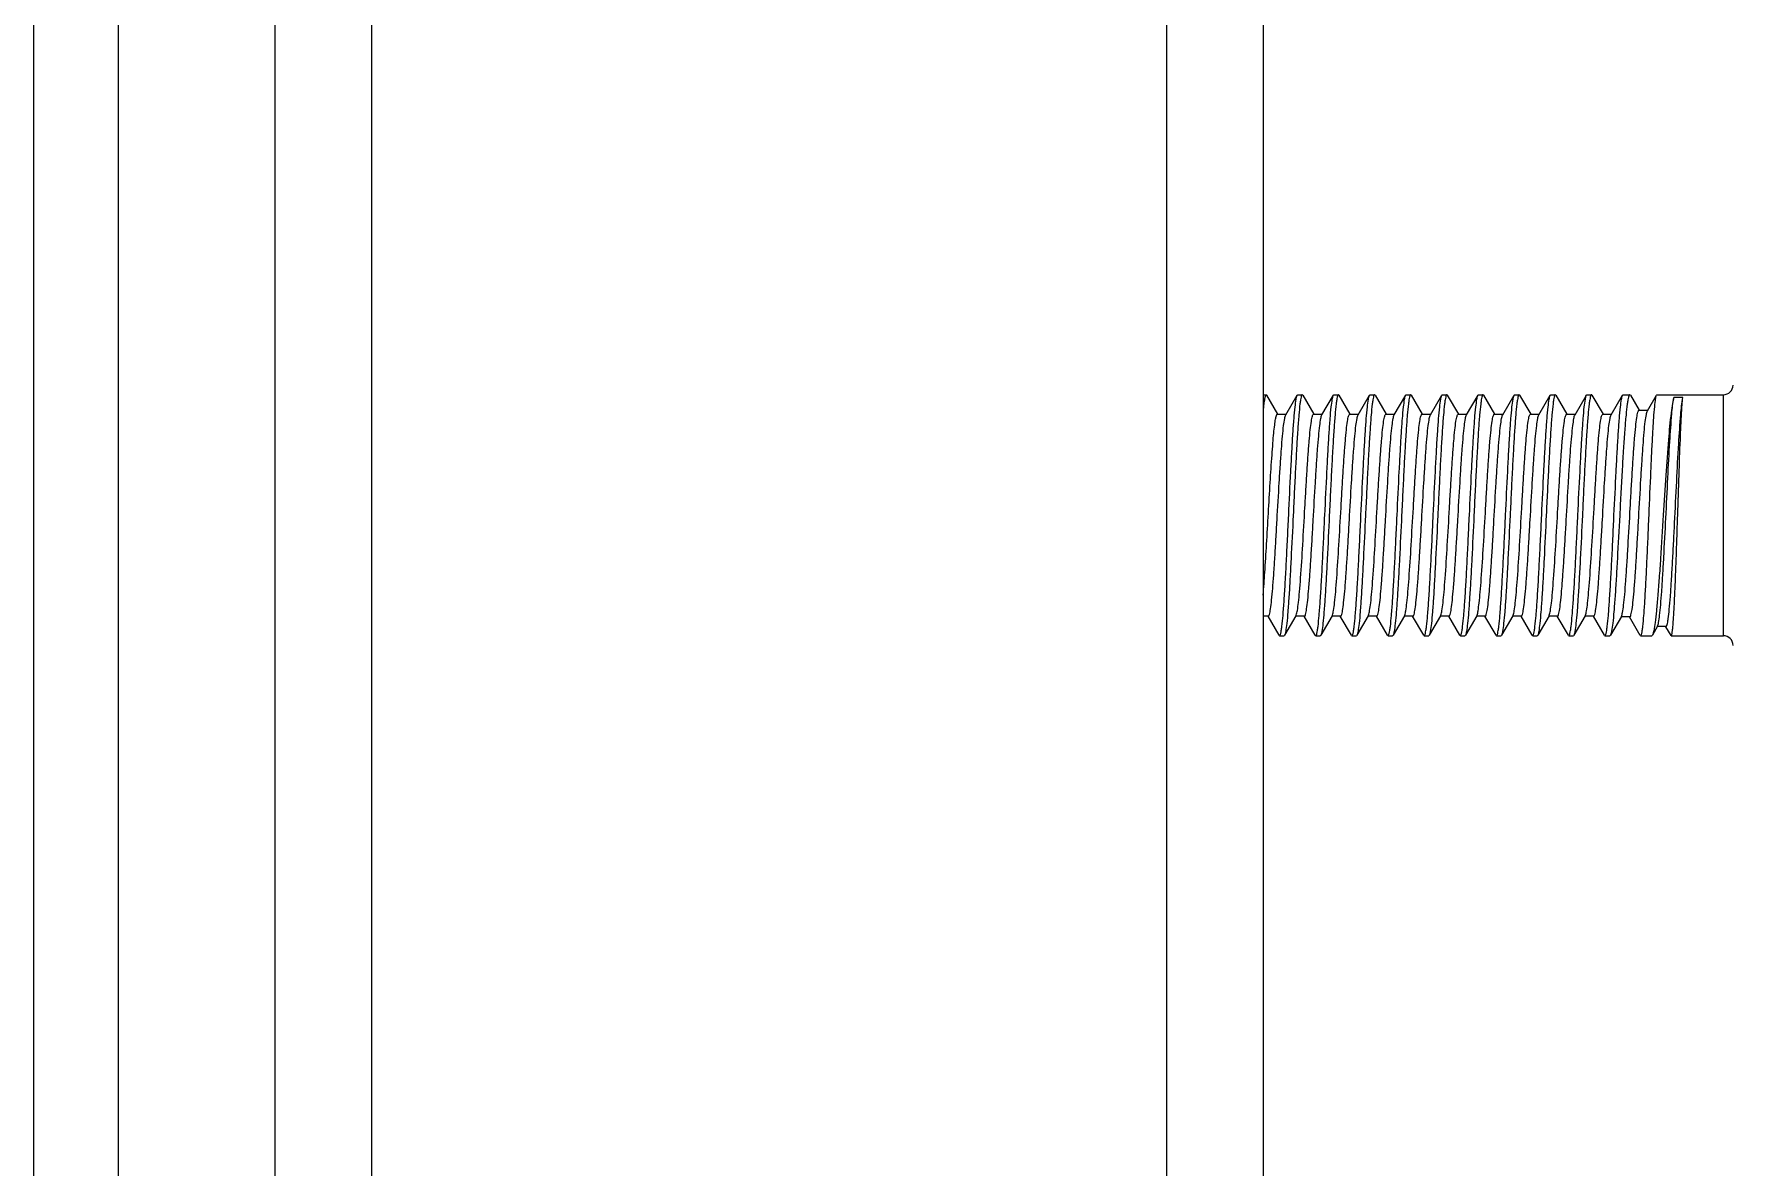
# Model space of a CAD drawing. Extents: x -409572 to -157272, y 600795 to 878326.
# Drawn here: x -400089.6 to -399729.3, y 806756.2 to 806996.5 of the extents above; entities that cross this region are included whole.
import ezdxf

# ---------------------------------------------------------------- set-up
doc = ezdxf.new("R2010")
doc.units = 0
doc.header["$LTSCALE"] = 1000
doc.header["$MEASUREMENT"] = 0
doc.layers.get('0').update_dxf_attribs({"linetype": 'CONTINUOUS'})

msp = doc.modelspace()

# ---------------------------------------------------------------- linework, layer by layer
for p, q in [((-400089.62, 805505.05), (-400089.62, 807218.85)), ((-400071.73, 805728.83), (-400071.73, 807143.29)), ((-400038.51, 807047.76), (-400038.51, 805350.94)), ((-400018.07, 807047.76), (-400018.07, 805350.94)), ((-399849.41, 807047.76), (-399849.41, 805350.94)), ((-399828.96, 807047.76), (-399828.96, 805350.94)), ((-399828.96, 806919.99), (-399828.32, 806919.99)), ((-399828.22, 806919.9), (-399828.32, 806919.99)), ((-399828.22, 806919.9), (-399825.87, 806915.85)), ((-399824.14, 806915.74), (-399821.72, 806919.9)), ((-399821.72, 806919.9), (-399821.62, 806919.99)), ((-399821.62, 806919.99), (-399820.66, 806919.99)), ((-399820.56, 806919.9), (-399820.66, 806919.99)), ((-399820.56, 806919.9), (-399818.21, 806915.85)), ((-399816.47, 806915.74), (-399814.05, 806919.9)), ((-399814.05, 806919.9), (-399813.95, 806919.99)), ((-399813.95, 806919.99), (-399812.99, 806919.99)), ((-399812.89, 806919.9), (-399812.99, 806919.99)), ((-399812.89, 806919.9), (-399810.54, 806915.85)), ((-399808.8, 806915.74), (-399806.38, 806919.9)), ((-399806.38, 806919.9), (-399806.28, 806919.99)), ((-399806.28, 806919.99), (-399805.32, 806919.99)), ((-399805.22, 806919.9), (-399805.32, 806919.99)), ((-399805.22, 806919.9), (-399802.87, 806915.85)), ((-399801.14, 806915.74), (-399798.72, 806919.9)), ((-399798.72, 806919.9), (-399798.62, 806919.99)), ((-399798.62, 806919.99), (-399797.66, 806919.99)), ((-399797.56, 806919.9), (-399797.66, 806919.99)), ((-399797.56, 806919.9), (-399795.21, 806915.85)), ((-399793.47, 806915.74), (-399791.05, 806919.9)), ((-399791.05, 806919.9), (-399790.95, 806919.99)), ((-399790.95, 806919.99), (-399789.99, 806919.99)), ((-399789.89, 806919.9), (-399787.54, 806915.85)), ((-399785.8, 806915.74), (-399783.38, 806919.9)), ((-399783.38, 806919.9), (-399783.28, 806919.99)), ((-399783.28, 806919.99), (-399782.32, 806919.99)), ((-399782.22, 806919.9), (-399782.32, 806919.99)), ((-399782.22, 806919.9), (-399779.87, 806915.85)), ((-399778.14, 806915.74), (-399775.72, 806919.9)), ((-399775.72, 806919.9), (-399775.62, 806919.99)), ((-399775.62, 806919.99), (-399774.66, 806919.99)), ((-399774.56, 806919.9), (-399774.66, 806919.99)), ((-399774.56, 806919.9), (-399772.21, 806915.85)), ((-399770.47, 806915.74), (-399768.05, 806919.9)), ((-399768.05, 806919.9), (-399767.95, 806919.99)), ((-399767.95, 806919.99), (-399766.99, 806919.99)), ((-399766.89, 806919.9), (-399766.99, 806919.99)), ((-399766.89, 806919.9), (-399764.54, 806915.85)), ((-399762.8, 806915.74), (-399760.39, 806919.9)), ((-399760.39, 806919.9), (-399760.28, 806919.99)), ((-399760.28, 806919.99), (-399759.32, 806919.99)), ((-399759.22, 806919.9), (-399756.87, 806915.85)), ((-399755.14, 806915.74), (-399752.72, 806919.9)), ((-399752.72, 806919.9), (-399752.62, 806919.99)), ((-399752.62, 806919.99), (-399751.17, 806919.99)), ((-399751.03, 806919.87), (-399751.17, 806919.99)), ((-399751.03, 806919.87), (-399749.19, 806916.7)), ((-399747.45, 806916.6), (-399745.52, 806919.92)), ((-399745.52, 806919.92), (-399745.45, 806919.99)), ((-399745.45, 806919.99), (-399731.34, 806919.99)), ((-399739.95, 806919.4), (-399741.86, 806919.4)), ((-399731.34, 806868.88), (-399731.34, 806919.99)), ((-399825.93, 806915.85), (-399824.08, 806915.85)), ((-399818.27, 806915.85), (-399816.41, 806915.85)), ((-399810.6, 806915.85), (-399808.74, 806915.85)), ((-399802.93, 806915.85), (-399801.08, 806915.85)), ((-399795.27, 806915.85), (-399793.41, 806915.85)), ((-399787.6, 806915.85), (-399785.74, 806915.85)), ((-399779.93, 806915.85), (-399778.08, 806915.85)), ((-399772.27, 806915.85), (-399770.41, 806915.85)), ((-399764.6, 806915.85), (-399762.74, 806915.85)), ((-399756.93, 806915.85), (-399755.08, 806915.85)), ((-399749.25, 806916.7), (-399747.39, 806916.7)), ((-399827.85, 806873.02), (-399828.96, 806873.02)), ((-399825.55, 806868.96), (-399827.91, 806873.02)), ((-399821.98, 806873.12), (-399824.39, 806868.96)), ((-399820.18, 806873.02), (-399822.04, 806873.02)), ((-399821.98, 806873.12), (-399821.92, 806873.26)), ((-399817.88, 806868.96), (-399820.24, 806873.02)), ((-399814.31, 806873.12), (-399816.72, 806868.96)), ((-399812.52, 806873.02), (-399814.37, 806873.02)), ((-399814.31, 806873.12), (-399814.25, 806873.25)), ((-399810.22, 806868.96), (-399812.58, 806873.02)), ((-399806.65, 806873.12), (-399809.06, 806868.96)), ((-399804.85, 806873.02), (-399806.71, 806873.02)), ((-399806.65, 806873.12), (-399806.59, 806873.25)), ((-399802.55, 806868.96), (-399804.91, 806873.02)), ((-399798.98, 806873.12), (-399801.39, 806868.96)), ((-399797.18, 806873.02), (-399799.04, 806873.02)), ((-399798.98, 806873.12), (-399798.92, 806873.24)), ((-399794.88, 806868.96), (-399797.24, 806873.02)), ((-399791.31, 806873.12), (-399793.72, 806868.96)), ((-399789.52, 806873.02), (-399791.37, 806873.02)), ((-399791.31, 806873.12), (-399791.26, 806873.24)), ((-399787.22, 806868.96), (-399789.58, 806873.02)), ((-399783.65, 806873.12), (-399786.06, 806868.96)), ((-399781.85, 806873.02), (-399783.71, 806873.02)), ((-399783.65, 806873.12), (-399783.59, 806873.23)), ((-399779.55, 806868.96), (-399781.91, 806873.02)), ((-399775.98, 806873.12), (-399778.39, 806868.96)), ((-399774.18, 806873.02), (-399776.04, 806873.02)), ((-399775.98, 806873.12), (-399775.93, 806873.23)), ((-399771.88, 806868.96), (-399774.24, 806873.02)), ((-399768.31, 806873.12), (-399770.72, 806868.96)), ((-399766.52, 806873.02), (-399768.37, 806873.02)), ((-399768.31, 806873.12), (-399768.27, 806873.22)), ((-399764.22, 806868.96), (-399766.58, 806873.02)), ((-399760.65, 806873.12), (-399763.06, 806868.96)), ((-399758.85, 806873.02), (-399760.71, 806873.02)), ((-399760.65, 806873.12), (-399760.6, 806873.22)), ((-399756.55, 806868.96), (-399758.91, 806873.02)), ((-399752.97, 806872.98), (-399755.29, 806868.98)), ((-399751.18, 806872.87), (-399753.03, 806872.87)), ((-399748.96, 806868.95), (-399751.24, 806872.87)), ((-399745.3, 806870.9), (-399746.39, 806869.01)), ((-399743.49, 806870.81), (-399745.35, 806870.81)), ((-399742.45, 806868.93), (-399743.53, 806870.79)), ((-399825.55, 806868.96), (-399825.45, 806868.88)), ((-399825.45, 806868.88), (-399824.49, 806868.88)), ((-399824.39, 806868.96), (-399824.49, 806868.88)), ((-399817.88, 806868.96), (-399817.78, 806868.88)), ((-399817.78, 806868.88), (-399816.82, 806868.88)), ((-399816.72, 806868.96), (-399816.82, 806868.88)), ((-399810.22, 806868.96), (-399810.12, 806868.88)), ((-399810.12, 806868.88), (-399809.16, 806868.88)), ((-399809.06, 806868.96), (-399809.16, 806868.88)), ((-399802.55, 806868.96), (-399802.45, 806868.88)), ((-399802.45, 806868.88), (-399801.49, 806868.88)), ((-399801.39, 806868.96), (-399801.49, 806868.88)), ((-399794.88, 806868.96), (-399794.78, 806868.88)), ((-399794.78, 806868.88), (-399793.82, 806868.88)), ((-399793.72, 806868.96), (-399793.82, 806868.88)), ((-399787.22, 806868.96), (-399787.12, 806868.88)), ((-399787.12, 806868.88), (-399786.16, 806868.88)), ((-399786.06, 806868.96), (-399786.16, 806868.88)), ((-399779.55, 806868.96), (-399779.45, 806868.88)), ((-399779.45, 806868.88), (-399778.49, 806868.88)), ((-399778.39, 806868.96), (-399778.49, 806868.88)), ((-399771.88, 806868.96), (-399771.78, 806868.88)), ((-399771.78, 806868.88), (-399770.82, 806868.88)), ((-399770.72, 806868.96), (-399770.82, 806868.88)), ((-399764.22, 806868.96), (-399764.12, 806868.88)), ((-399764.12, 806868.88), (-399763.16, 806868.88)), ((-399763.06, 806868.96), (-399763.16, 806868.88)), ((-399756.55, 806868.96), (-399756.45, 806868.88)), ((-399756.45, 806868.88), (-399755.41, 806868.88)), ((-399755.29, 806868.98), (-399755.41, 806868.88)), ((-399748.96, 806868.95), (-399748.87, 806868.88)), ((-399748.87, 806868.88), (-399746.55, 806868.88)), ((-399746.39, 806869.01), (-399746.55, 806868.88)), ((-399742.45, 806868.93), (-399742.39, 806868.88)), ((-399742.39, 806868.88), (-399731.34, 806868.88))]:
    msp.add_line(p, q)
for centre, start, end in [((-399731.34, 806922.03), 270, 0), ((-399731.34, 806866.83), 0, 90)]:
    msp.add_arc(centre, 2.04, start, end)
for points, knots in [([(-399828.32, 806919.99), (-399828.41, 806919.99), (-399828.54, 806919.59), (-399828.67, 806919.01), (-399828.83, 806917.89), (-399828.91, 806917.05), (-399828.96, 806916.56)], [0, 0, 0, 0, 0.077049, 0.268055, 0.577055, 1, 1, 1, 1]), ([(-399823.53, 806894.43), (-399823.39, 806897.53), (-399823.17, 806902.04), (-399822.86, 806907.81), (-399822.65, 806911.55), (-399822.42, 806914.69), (-399822.22, 806917.14), (-399821.98, 806918.78), (-399821.86, 806919.65), (-399821.72, 806919.9)], [0, 0, 0, 0, 0.364023, 0.530311, 0.678342, 0.803036, 0.90014, 0.966414, 1, 1, 1, 1]), ([(-399820.66, 806919.99), (-399820.71, 806919.99), (-399820.83, 806919.78), (-399820.91, 806919.43), (-399821.04, 806918.81), (-399821.2, 806917.55), (-399821.41, 806915.41), (-399821.64, 806912.27), (-399821.87, 806908.45), (-399822.1, 806904.09), (-399822.34, 806899.35), (-399822.49, 806896.09), (-399822.57, 806894.43)], [0, 0, 0, 0, 0.006679, 0.021742, 0.04591, 0.079126, 0.171519, 0.295578, 0.446611, 0.618856, 0.8057, 1, 1, 1, 1]), ([(-399815.87, 806894.43), (-399815.72, 806897.53), (-399815.5, 806902.04), (-399815.2, 806907.81), (-399814.98, 806911.55), (-399814.75, 806914.69), (-399814.56, 806917.14), (-399814.32, 806918.78), (-399814.19, 806919.65), (-399814.05, 806919.9)], [0, 0, 0, 0, 0.364021, 0.530313, 0.678345, 0.803036, 0.900138, 0.966413, 1, 1, 1, 1]), ([(-399812.99, 806919.99), (-399813.05, 806919.99), (-399813.16, 806919.78), (-399813.25, 806919.43), (-399813.37, 806918.81), (-399813.54, 806917.55), (-399813.74, 806915.41), (-399813.97, 806912.28), (-399814.2, 806908.45), (-399814.44, 806904.09), (-399814.67, 806899.35), (-399814.83, 806896.09), (-399814.91, 806894.43)], [0, 0, 0, 0, 0.006669, 0.021718, 0.045876, 0.079084, 0.171468, 0.295521, 0.446556, 0.618814, 0.805682, 1, 1, 1, 1]), ([(-399808.2, 806894.43), (-399808.05, 806897.53), (-399807.84, 806902.04), (-399807.53, 806907.81), (-399807.31, 806911.55), (-399807.09, 806914.69), (-399806.89, 806917.14), (-399806.65, 806918.78), (-399806.53, 806919.65), (-399806.38, 806919.9)], [0, 0, 0, 0, 0.364026, 0.530319, 0.678348, 0.803035, 0.900137, 0.966414, 1, 1, 1, 1]), ([(-399805.32, 806919.99), (-399805.38, 806919.99), (-399805.49, 806919.78), (-399805.58, 806919.43), (-399805.7, 806918.8), (-399805.87, 806917.54), (-399806.08, 806915.41), (-399806.3, 806912.27), (-399806.54, 806908.45), (-399806.77, 806904.09), (-399807.01, 806899.35), (-399807.16, 806896.09), (-399807.24, 806894.43)], [0, 0, 0, 0, 0.00669, 0.021765, 0.045943, 0.079167, 0.171572, 0.295635, 0.446661, 0.618889, 0.805716, 1, 1, 1, 1]), ([(-399800.53, 806894.43), (-399800.39, 806897.53), (-399800.17, 806902.04), (-399799.86, 806907.81), (-399799.65, 806911.55), (-399799.42, 806914.69), (-399799.22, 806917.14), (-399798.99, 806918.78), (-399798.86, 806919.65), (-399798.72, 806919.9)], [0, 0, 0, 0, 0.364024, 0.530311, 0.678342, 0.803035, 0.900139, 0.966414, 1, 1, 1, 1]), ([(-399797.66, 806919.99), (-399797.71, 806919.99), (-399797.83, 806919.78), (-399797.92, 806919.43), (-399798.04, 806918.81), (-399798.21, 806917.55), (-399798.41, 806915.41), (-399798.64, 806912.27), (-399798.87, 806908.45), (-399799.1, 806904.09), (-399799.34, 806899.35), (-399799.49, 806896.09), (-399799.57, 806894.43)], [0, 0, 0, 0, 0.006677, 0.021735, 0.045901, 0.079116, 0.171512, 0.295573, 0.4466, 0.618843, 0.805694, 1, 1, 1, 1]), ([(-399792.87, 806894.43), (-399792.72, 806897.53), (-399792.51, 806902.04), (-399792.2, 806907.81), (-399791.98, 806911.55), (-399791.75, 806914.69), (-399791.56, 806917.14), (-399791.32, 806918.78), (-399791.19, 806919.65), (-399791.05, 806919.9)], [0, 0, 0, 0, 0.364026, 0.530313, 0.678337, 0.803029, 0.900137, 0.966414, 1, 1, 1, 1]), ([(-399789.99, 806919.99), (-399790.05, 806919.99), (-399790.16, 806919.78), (-399790.25, 806919.43), (-399790.37, 806918.8), (-399790.54, 806917.54), (-399790.74, 806915.41), (-399790.97, 806912.27), (-399791.2, 806908.45), (-399791.44, 806904.09), (-399791.67, 806899.35), (-399791.83, 806896.09), (-399791.91, 806894.43)], [0, 0, 0, 0, 0.006697, 0.021777, 0.045962, 0.079191, 0.171605, 0.29567, 0.44669, 0.618909, 0.805726, 1, 1, 1, 1]), ([(-399789.89, 806919.9), (-399789.9, 806919.92), (-399789.93, 806919.96), (-399789.97, 806919.99), (-399789.99, 806919.99)], [0, 0, 0, 0, 0.600612, 1, 1, 1, 1]), ([(-399785.2, 806894.43), (-399785.05, 806897.53), (-399784.84, 806902.04), (-399784.53, 806907.81), (-399784.31, 806911.55), (-399784.09, 806914.69), (-399783.89, 806917.14), (-399783.65, 806918.78), (-399783.53, 806919.65), (-399783.38, 806919.9)], [0, 0, 0, 0, 0.364026, 0.530312, 0.67834, 0.803034, 0.90014, 0.966415, 1, 1, 1, 1]), ([(-399782.32, 806919.99), (-399782.38, 806919.99), (-399782.49, 806919.78), (-399782.58, 806919.43), (-399782.7, 806918.81), (-399782.87, 806917.54), (-399783.08, 806915.41), (-399783.3, 806912.27), (-399783.54, 806908.45), (-399783.77, 806904.09), (-399784.01, 806899.35), (-399784.16, 806896.09), (-399784.24, 806894.43)], [0, 0, 0, 0, 0.006686, 0.021757, 0.045931, 0.079152, 0.171553, 0.295615, 0.446644, 0.618879, 0.805711, 1, 1, 1, 1]), ([(-399777.53, 806894.43), (-399777.39, 806897.53), (-399777.17, 806902.04), (-399776.87, 806907.81), (-399776.65, 806911.55), (-399776.42, 806914.69), (-399776.22, 806917.14), (-399775.99, 806918.78), (-399775.86, 806919.65), (-399775.72, 806919.9)], [0, 0, 0, 0, 0.364021, 0.530311, 0.678343, 0.803036, 0.90014, 0.966414, 1, 1, 1, 1]), ([(-399774.66, 806919.99), (-399774.71, 806919.99), (-399774.83, 806919.78), (-399774.92, 806919.43), (-399775.04, 806918.81), (-399775.21, 806917.55), (-399775.41, 806915.41), (-399775.64, 806912.27), (-399775.87, 806908.45), (-399776.1, 806904.09), (-399776.34, 806899.35), (-399776.49, 806896.09), (-399776.57, 806894.43)], [0, 0, 0, 0, 0.006676, 0.021736, 0.045901, 0.079115, 0.171505, 0.295563, 0.446596, 0.618846, 0.805696, 1, 1, 1, 1]), ([(-399769.87, 806894.43), (-399769.72, 806897.53), (-399769.51, 806902.04), (-399769.2, 806907.81), (-399768.98, 806911.55), (-399768.76, 806914.69), (-399768.56, 806917.14), (-399768.32, 806918.78), (-399768.2, 806919.65), (-399768.05, 806919.9)], [0, 0, 0, 0, 0.364021, 0.530314, 0.678346, 0.803036, 0.900137, 0.966413, 1, 1, 1, 1]), ([(-399766.99, 806919.99), (-399767.05, 806919.99), (-399767.16, 806919.78), (-399767.25, 806919.43), (-399767.37, 806918.81), (-399767.54, 806917.55), (-399767.74, 806915.41), (-399767.97, 806912.28), (-399768.2, 806908.45), (-399768.44, 806904.09), (-399768.67, 806899.35), (-399768.83, 806896.09), (-399768.91, 806894.43)], [0, 0, 0, 0, 0.006669, 0.021718, 0.045876, 0.079084, 0.171468, 0.295522, 0.446557, 0.618815, 0.805682, 1, 1, 1, 1]), ([(-399762.2, 806894.43), (-399762.05, 806897.53), (-399761.84, 806902.04), (-399761.53, 806907.81), (-399761.31, 806911.55), (-399761.09, 806914.69), (-399760.89, 806917.14), (-399760.65, 806918.78), (-399760.53, 806919.65), (-399760.39, 806919.9)], [0, 0, 0, 0, 0.364026, 0.530319, 0.678348, 0.803035, 0.900137, 0.966414, 1, 1, 1, 1]), ([(-399759.32, 806919.99), (-399759.38, 806919.99), (-399759.49, 806919.78), (-399759.58, 806919.43), (-399759.7, 806918.81), (-399759.87, 806917.54), (-399760.08, 806915.41), (-399760.31, 806912.27), (-399760.54, 806908.45), (-399760.77, 806904.09), (-399761.01, 806899.35), (-399761.16, 806896.09), (-399761.24, 806894.43)], [0, 0, 0, 0, 0.006688, 0.021753, 0.045929, 0.079148, 0.171548, 0.29561, 0.446639, 0.618873, 0.805706, 1, 1, 1, 1]), ([(-399759.22, 806919.9), (-399759.24, 806919.92), (-399759.26, 806919.96), (-399759.31, 806919.99), (-399759.32, 806919.99)], [0, 0, 0, 0, 0.600476, 1, 1, 1, 1]), ([(-399754.54, 806894.43), (-399754.39, 806897.53), (-399754.17, 806902.04), (-399753.87, 806907.81), (-399753.65, 806911.55), (-399753.42, 806914.69), (-399753.22, 806917.14), (-399752.99, 806918.78), (-399752.86, 806919.65), (-399752.72, 806919.9)], [0, 0, 0, 0, 0.364024, 0.530312, 0.678343, 0.803036, 0.90014, 0.966414, 1, 1, 1, 1]), ([(-399751.17, 806919.99), (-399751.23, 806919.99), (-399751.36, 806919.79), (-399751.46, 806919.43), (-399751.6, 806918.81), (-399751.79, 806917.54), (-399752.03, 806915.41), (-399752.29, 806912.27), (-399752.55, 806908.45), (-399752.81, 806904.09), (-399753.07, 806899.35), (-399753.24, 806896.09), (-399753.33, 806894.43)], [0, 0, 0, 0, 0.007187, 0.022465, 0.046744, 0.080015, 0.172417, 0.296393, 0.447275, 0.619318, 0.805937, 1, 1, 1, 1]), ([(-399747.11, 806894.43), (-399746.98, 806897.55), (-399746.79, 806902.1), (-399746.52, 806907.91), (-399746.32, 806911.66), (-399746.12, 806914.8), (-399745.96, 806917.24), (-399745.74, 806918.85), (-399745.65, 806919.69), (-399745.52, 806919.92)], [0, 0, 0, 0, 0.366748, 0.534004, 0.682559, 0.80722, 0.903651, 0.968552, 1, 1, 1, 1]), ([(-399745.3, 806870.9), (-399745.16, 806871.13), (-399745.03, 806871.93), (-399744.81, 806873.42), (-399744.61, 806875.63), (-399744.4, 806878.45), (-399744.18, 806881.79), (-399743.89, 806886.98), (-399743.54, 806893.89), (-399743.14, 806902.08), (-399742.75, 806909.45), (-399742.35, 806915.13), (-399742.09, 806918.26), (-399741.86, 806919.4)], [0, 0, 0, 0, 0.016498, 0.048153, 0.094091, 0.152829, 0.222461, 0.300749, 0.473185, 0.64885, 0.806645, 0.928205, 1, 1, 1, 1]), ([(-399741.86, 806919.4), (-399741.99, 806918.98), (-399742.2, 806917.91), (-399742.61, 806914.93), (-399743.06, 806909.86), (-399743.58, 806902.61), (-399743.91, 806897.27), (-399744.09, 806894.43)], [0, 0, 0, 0, 0.052104, 0.130854, 0.359409, 0.660459, 1, 1, 1, 1]), ([(-399743.49, 806870.81), (-399743.44, 806870.81), (-399743.33, 806870.98), (-399743.24, 806871.28), (-399743.13, 806871.81), (-399742.97, 806872.88), (-399742.77, 806874.69), (-399742.56, 806877.36), (-399742.34, 806880.63), (-399742.12, 806884.38), (-399741.9, 806888.48), (-399741.61, 806894.27), (-399741.26, 806901.33), (-399740.87, 806909.01), (-399740.45, 806914.93), (-399740.18, 806918.21), (-399739.95, 806919.4)], [0, 0, 0, 0, 0.003181, 0.009997, 0.020842, 0.035708, 0.077022, 0.132568, 0.200428, 0.278278, 0.363482, 0.453195, 0.634322, 0.798504, 0.925407, 1, 1, 1, 1]), ([(-399741.03, 806894.43), (-399740.93, 806897.27), (-399740.76, 806902.61), (-399740.51, 806909.86), (-399740.25, 806915.34), (-399740.1, 806918.33), (-399739.95, 806919.4)], [0, 0, 0, 0, 0.340216, 0.641739, 0.870295, 1, 1, 1, 1]), ([(-399828.96, 806877.5), (-399828.81, 806879.1), (-399828.55, 806882.69), (-399828.19, 806888.48), (-399827.83, 806894.83), (-399827.47, 806901.14), (-399827.15, 806906.1), (-399826.89, 806909.59), (-399826.71, 806911.72), (-399826.53, 806913.4), (-399826.35, 806914.71), (-399826.2, 806915.38), (-399826.04, 806915.85), (-399825.93, 806915.85)], [0, 0, 0, 0, 0.125273, 0.280526, 0.451, 0.620464, 0.772784, 0.837888, 0.893492, 0.938284, 0.971239, 0.991709, 1, 1, 1, 1]), ([(-399827.85, 806873.02), (-399827.8, 806873.02), (-399827.69, 806873.17), (-399827.54, 806873.66), (-399827.33, 806874.79), (-399827.12, 806876.62), (-399826.9, 806879.11), (-399826.67, 806882.14), (-399826.45, 806885.62), (-399826.22, 806889.42), (-399825.92, 806894.71), (-399825.62, 806899.96), (-399825.31, 806904.98), (-399825.08, 806908.26), (-399824.86, 806911.03), (-399824.65, 806913.22), (-399824.41, 806914.72), (-399824.27, 806915.51), (-399824.14, 806915.74)], [0, 0, 0, 0, 0.003516, 0.010771, 0.037949, 0.081609, 0.140308, 0.211978, 0.294061, 0.383613, 0.477416, 0.664254, 0.750571, 0.827952, 0.893624, 0.945254, 0.981055, 1, 1, 1, 1]), ([(-399821.92, 806873.26), (-399821.8, 806873.57), (-399821.64, 806874.45), (-399821.42, 806876.1), (-399821.21, 806878.39), (-399820.89, 806882.47), (-399820.52, 806888.42), (-399820.17, 806894.72), (-399819.87, 806899.92), (-399819.64, 806903.62), (-399819.42, 806907.01), (-399819.2, 806909.95), (-399818.98, 806912.36), (-399818.77, 806914.13), (-399818.57, 806915.23), (-399818.43, 806915.7), (-399818.32, 806915.85), (-399818.27, 806915.85)], [0, 0, 0, 0, 0.023139, 0.062463, 0.116774, 0.184236, 0.348936, 0.533941, 0.62611, 0.713772, 0.793885, 0.863675, 0.920735, 0.963127, 0.989505, 0.996557, 1, 1, 1, 1]), ([(-399820.18, 806873.02), (-399820.13, 806873.02), (-399820.02, 806873.17), (-399819.87, 806873.66), (-399819.67, 806874.79), (-399819.46, 806876.62), (-399819.23, 806879.11), (-399819.01, 806882.14), (-399818.78, 806885.62), (-399818.55, 806889.42), (-399818.25, 806894.71), (-399817.95, 806899.96), (-399817.64, 806904.98), (-399817.42, 806908.26), (-399817.19, 806911.03), (-399816.98, 806913.22), (-399816.75, 806914.72), (-399816.61, 806915.51), (-399816.47, 806915.74)], [0, 0, 0, 0, 0.003516, 0.010771, 0.037949, 0.081609, 0.140308, 0.211978, 0.294061, 0.383613, 0.477416, 0.664254, 0.750571, 0.827952, 0.893624, 0.945254, 0.981055, 1, 1, 1, 1]), ([(-399814.25, 806873.25), (-399814.13, 806873.56), (-399813.98, 806874.44), (-399813.76, 806876.09), (-399813.54, 806878.37), (-399813.23, 806882.45), (-399812.86, 806888.4), (-399812.5, 806894.7), (-399812.2, 806899.9), (-399811.98, 806903.61), (-399811.76, 806907), (-399811.54, 806909.94), (-399811.31, 806912.36), (-399811.11, 806914.13), (-399810.91, 806915.22), (-399810.76, 806915.7), (-399810.65, 806915.85), (-399810.6, 806915.85)], [0, 0, 0, 0, 0.023, 0.06221, 0.116433, 0.183837, 0.348506, 0.533571, 0.625793, 0.713517, 0.793694, 0.863545, 0.920659, 0.963092, 0.989496, 0.996554, 1, 1, 1, 1]), ([(-399812.52, 806873.02), (-399812.47, 806873.02), (-399812.35, 806873.17), (-399812.2, 806873.66), (-399812, 806874.79), (-399811.79, 806876.62), (-399811.56, 806879.11), (-399811.34, 806882.14), (-399811.11, 806885.62), (-399810.89, 806889.42), (-399810.58, 806894.71), (-399810.29, 806899.96), (-399809.98, 806904.98), (-399809.75, 806908.26), (-399809.52, 806911.03), (-399809.31, 806913.22), (-399809.08, 806914.72), (-399808.94, 806915.51), (-399808.8, 806915.74)], [0, 0, 0, 0, 0.003516, 0.010771, 0.037949, 0.081609, 0.140308, 0.211978, 0.294061, 0.383613, 0.477416, 0.664254, 0.750571, 0.827952, 0.893624, 0.945254, 0.981055, 1, 1, 1, 1]), ([(-399806.59, 806873.25), (-399806.47, 806873.55), (-399806.31, 806874.43), (-399806.09, 806876.07), (-399805.88, 806878.36), (-399805.56, 806882.43), (-399805.19, 806888.37), (-399804.84, 806894.68), (-399804.54, 806899.88), (-399804.31, 806903.6), (-399804.09, 806906.99), (-399803.87, 806909.94), (-399803.65, 806912.36), (-399803.44, 806914.13), (-399803.24, 806915.22), (-399803.09, 806915.7), (-399802.98, 806915.85), (-399802.93, 806915.85)], [0, 0, 0, 0, 0.022862, 0.061956, 0.116091, 0.183437, 0.348074, 0.5332, 0.625476, 0.713261, 0.793503, 0.863416, 0.920583, 0.963057, 0.989487, 0.996552, 1, 1, 1, 1]), ([(-399804.85, 806873.02), (-399804.8, 806873.02), (-399804.69, 806873.17), (-399804.54, 806873.66), (-399804.33, 806874.79), (-399804.12, 806876.62), (-399803.9, 806879.11), (-399803.67, 806882.14), (-399803.45, 806885.62), (-399803.22, 806889.42), (-399802.92, 806894.71), (-399802.62, 806899.96), (-399802.31, 806904.98), (-399802.08, 806908.26), (-399801.86, 806911.03), (-399801.65, 806913.22), (-399801.41, 806914.72), (-399801.27, 806915.51), (-399801.14, 806915.74)], [0, 0, 0, 0, 0.003516, 0.010771, 0.037949, 0.081609, 0.140308, 0.211978, 0.294061, 0.383613, 0.477416, 0.664254, 0.750571, 0.827952, 0.893624, 0.945254, 0.981055, 1, 1, 1, 1]), ([(-399798.92, 806873.24), (-399798.8, 806873.54), (-399798.65, 806874.42), (-399798.43, 806876.05), (-399798.21, 806878.34), (-399797.9, 806882.41), (-399797.53, 806888.35), (-399797.17, 806894.66), (-399796.87, 806899.87), (-399796.65, 806903.58), (-399796.42, 806906.98), (-399796.2, 806909.93), (-399795.98, 806912.35), (-399795.78, 806914.13), (-399795.58, 806915.22), (-399795.43, 806915.7), (-399795.32, 806915.85), (-399795.27, 806915.85)], [0, 0, 0, 0, 0.022723, 0.061701, 0.115749, 0.183037, 0.347642, 0.532829, 0.625158, 0.713005, 0.793312, 0.863286, 0.920506, 0.963022, 0.989478, 0.99655, 1, 1, 1, 1]), ([(-399797.18, 806873.02), (-399797.13, 806873.02), (-399797.02, 806873.17), (-399796.87, 806873.66), (-399796.67, 806874.79), (-399796.46, 806876.62), (-399796.23, 806879.11), (-399796.01, 806882.14), (-399795.78, 806885.62), (-399795.55, 806889.42), (-399795.25, 806894.71), (-399794.95, 806899.96), (-399794.64, 806904.98), (-399794.42, 806908.26), (-399794.19, 806911.03), (-399793.98, 806913.22), (-399793.75, 806914.72), (-399793.61, 806915.51), (-399793.47, 806915.74)], [0, 0, 0, 0, 0.003516, 0.010771, 0.037949, 0.081609, 0.140308, 0.211978, 0.294061, 0.383613, 0.477416, 0.664254, 0.750571, 0.827952, 0.893624, 0.945254, 0.981055, 1, 1, 1, 1]), ([(-399791.26, 806873.24), (-399791.14, 806873.54), (-399790.98, 806874.41), (-399790.76, 806876.04), (-399790.55, 806878.32), (-399790.23, 806882.39), (-399789.86, 806888.33), (-399789.51, 806894.64), (-399789.21, 806899.85), (-399788.98, 806903.57), (-399788.76, 806906.97), (-399788.54, 806909.92), (-399788.32, 806912.35), (-399788.11, 806914.12), (-399787.91, 806915.22), (-399787.76, 806915.7), (-399787.65, 806915.85), (-399787.6, 806915.85)], [0, 0, 0, 0, 0.022584, 0.061447, 0.115407, 0.182636, 0.34721, 0.532457, 0.62484, 0.712749, 0.79312, 0.863155, 0.920429, 0.962986, 0.989469, 0.996548, 1, 1, 1, 1]), ([(-399789.52, 806873.02), (-399789.47, 806873.02), (-399789.35, 806873.17), (-399789.2, 806873.66), (-399789, 806874.79), (-399788.79, 806876.62), (-399788.57, 806879.11), (-399788.34, 806882.14), (-399788.11, 806885.62), (-399787.89, 806889.42), (-399787.58, 806894.71), (-399787.29, 806899.96), (-399786.98, 806904.98), (-399786.75, 806908.26), (-399786.52, 806911.03), (-399786.31, 806913.22), (-399786.08, 806914.72), (-399785.94, 806915.51), (-399785.8, 806915.74)], [0, 0, 0, 0, 0.003516, 0.010772, 0.037949, 0.081609, 0.140308, 0.211978, 0.294061, 0.383612, 0.477416, 0.664254, 0.750571, 0.827952, 0.893624, 0.945254, 0.981055, 1, 1, 1, 1]), ([(-399783.59, 806873.23), (-399783.47, 806873.53), (-399783.32, 806874.4), (-399783.1, 806876.02), (-399782.89, 806878.3), (-399782.57, 806882.36), (-399782.2, 806888.31), (-399781.84, 806894.62), (-399781.54, 806899.84), (-399781.32, 806903.56), (-399781.09, 806906.96), (-399780.87, 806909.92), (-399780.65, 806912.34), (-399780.44, 806914.12), (-399780.24, 806915.22), (-399780.09, 806915.7), (-399779.98, 806915.85), (-399779.93, 806915.85)], [0, 0, 0, 0, 0.022445, 0.061192, 0.115065, 0.182235, 0.346776, 0.532084, 0.624521, 0.712492, 0.792928, 0.863025, 0.920353, 0.962951, 0.98946, 0.996545, 1, 1, 1, 1]), ([(-399781.85, 806873.02), (-399781.8, 806873.02), (-399781.69, 806873.17), (-399781.54, 806873.66), (-399781.33, 806874.79), (-399781.12, 806876.62), (-399780.9, 806879.11), (-399780.67, 806882.14), (-399780.45, 806885.62), (-399780.22, 806889.42), (-399779.92, 806894.71), (-399779.62, 806899.96), (-399779.31, 806904.98), (-399779.08, 806908.26), (-399778.86, 806911.03), (-399778.65, 806913.22), (-399778.42, 806914.72), (-399778.27, 806915.51), (-399778.14, 806915.74)], [0, 0, 0, 0, 0.003516, 0.010772, 0.037949, 0.081609, 0.140308, 0.211978, 0.294061, 0.383612, 0.477416, 0.664253, 0.750571, 0.827952, 0.893624, 0.945254, 0.981055, 1, 1, 1, 1]), ([(-399775.93, 806873.23), (-399775.81, 806873.52), (-399775.65, 806874.39), (-399775.43, 806876.01), (-399775.22, 806878.28), (-399774.9, 806882.34), (-399774.53, 806888.29), (-399774.18, 806894.6), (-399773.88, 806899.82), (-399773.65, 806903.54), (-399773.43, 806906.95), (-399773.21, 806909.91), (-399772.98, 806912.34), (-399772.78, 806914.12), (-399772.58, 806915.22), (-399772.43, 806915.7), (-399772.32, 806915.85), (-399772.27, 806915.85)], [0, 0, 0, 0, 0.022306, 0.060937, 0.114721, 0.181834, 0.346342, 0.531711, 0.624202, 0.712235, 0.792736, 0.862894, 0.920276, 0.962916, 0.98945, 0.996543, 1, 1, 1, 1]), ([(-399774.18, 806873.02), (-399774.13, 806873.02), (-399774.02, 806873.17), (-399773.87, 806873.66), (-399773.67, 806874.79), (-399773.46, 806876.62), (-399773.23, 806879.11), (-399773.01, 806882.14), (-399772.78, 806885.62), (-399772.55, 806889.42), (-399772.25, 806894.71), (-399771.95, 806899.96), (-399771.64, 806904.98), (-399771.42, 806908.26), (-399771.19, 806911.03), (-399770.98, 806913.22), (-399770.75, 806914.72), (-399770.61, 806915.51), (-399770.47, 806915.74)], [0, 0, 0, 0, 0.003515, 0.010772, 0.037949, 0.081609, 0.140308, 0.211978, 0.294061, 0.383612, 0.477415, 0.664253, 0.750571, 0.827952, 0.893624, 0.945254, 0.981055, 1, 1, 1, 1]), ([(-399768.27, 806873.22), (-399768.14, 806873.51), (-399767.99, 806874.38), (-399767.77, 806875.99), (-399767.56, 806878.26), (-399767.24, 806882.32), (-399766.87, 806888.27), (-399766.51, 806894.58), (-399766.21, 806899.81), (-399765.99, 806903.53), (-399765.76, 806906.94), (-399765.54, 806909.9), (-399765.32, 806912.34), (-399765.11, 806914.12), (-399764.91, 806915.22), (-399764.76, 806915.7), (-399764.65, 806915.85), (-399764.6, 806915.85)], [0, 0, 0, 0, 0.022167, 0.060682, 0.114378, 0.181432, 0.345908, 0.531337, 0.623882, 0.711978, 0.792543, 0.862763, 0.920199, 0.962881, 0.989441, 0.996541, 1, 1, 1, 1]), ([(-399766.52, 806873.02), (-399766.47, 806873.02), (-399766.36, 806873.17), (-399766.2, 806873.66), (-399766, 806874.79), (-399765.79, 806876.62), (-399765.57, 806879.11), (-399765.34, 806882.14), (-399765.12, 806885.62), (-399764.89, 806889.42), (-399764.58, 806894.71), (-399764.29, 806899.96), (-399763.98, 806904.98), (-399763.75, 806908.26), (-399763.52, 806911.03), (-399763.31, 806913.22), (-399763.08, 806914.72), (-399762.94, 806915.51), (-399762.8, 806915.74)], [0, 0, 0, 0, 0.003515, 0.010772, 0.037949, 0.081609, 0.140308, 0.211978, 0.294061, 0.383612, 0.477415, 0.664253, 0.750571, 0.827952, 0.893624, 0.945254, 0.981055, 1, 1, 1, 1]), ([(-399760.6, 806873.22), (-399760.48, 806873.51), (-399760.33, 806874.37), (-399760.1, 806875.97), (-399759.89, 806878.24), (-399759.57, 806882.3), (-399759.2, 806888.25), (-399758.84, 806894.56), (-399758.54, 806899.79), (-399758.32, 806903.52), (-399758.1, 806906.93), (-399757.87, 806909.9), (-399757.65, 806912.33), (-399757.45, 806914.12), (-399757.24, 806915.22), (-399757.09, 806915.7), (-399756.98, 806915.85), (-399756.93, 806915.85)], [0, 0, 0, 0, 0.022028, 0.060426, 0.114034, 0.181029, 0.345472, 0.530963, 0.623561, 0.71172, 0.79235, 0.862632, 0.920122, 0.962845, 0.989432, 0.996538, 1, 1, 1, 1]), ([(-399758.85, 806873.02), (-399758.8, 806873.02), (-399758.69, 806873.17), (-399758.54, 806873.66), (-399758.33, 806874.79), (-399758.12, 806876.62), (-399757.9, 806879.11), (-399757.68, 806882.14), (-399757.45, 806885.62), (-399757.22, 806889.42), (-399756.92, 806894.71), (-399756.62, 806899.96), (-399756.31, 806904.98), (-399756.09, 806908.26), (-399755.86, 806911.03), (-399755.65, 806913.22), (-399755.42, 806914.72), (-399755.27, 806915.51), (-399755.14, 806915.74)], [0, 0, 0, 0, 0.003515, 0.010772, 0.037949, 0.081609, 0.140308, 0.211978, 0.294061, 0.383612, 0.477415, 0.664253, 0.750571, 0.827952, 0.893624, 0.945254, 0.981055, 1, 1, 1, 1]), ([(-399752.97, 806872.98), (-399752.83, 806873.22), (-399752.69, 806874.04), (-399752.46, 806875.58), (-399752.24, 806877.84), (-399752.01, 806880.7), (-399751.79, 806884.08), (-399751.47, 806889.24), (-399751.18, 806894.62), (-399750.87, 806900.04), (-399750.64, 806903.92), (-399750.42, 806907.46), (-399750.19, 806910.54), (-399749.97, 806913.06), (-399749.76, 806914.91), (-399749.56, 806916.05), (-399749.41, 806916.55), (-399749.3, 806916.7), (-399749.25, 806916.7)], [0, 0, 0, 0, 0.019036, 0.055162, 0.107284, 0.173532, 0.25149, 0.338305, 0.525651, 0.619397, 0.708683, 0.790327, 0.861445, 0.919555, 0.962678, 0.989457, 0.996584, 1, 1, 1, 1]), ([(-399751.18, 806872.87), (-399751.13, 806872.87), (-399751.01, 806873.03), (-399750.86, 806873.54), (-399750.65, 806874.71), (-399750.44, 806876.61), (-399750.21, 806879.19), (-399749.99, 806882.32), (-399749.76, 806885.91), (-399749.53, 806889.81), (-399749.22, 806895.24), (-399748.93, 806900.61), (-399748.61, 806905.72), (-399748.39, 806909.05), (-399748.16, 806911.86), (-399747.96, 806914.07), (-399747.72, 806915.57), (-399747.59, 806916.37), (-399747.45, 806916.6)], [0, 0, 0, 0, 0.003526, 0.010871, 0.03842, 0.082642, 0.142013, 0.214376, 0.297085, 0.387117, 0.481196, 0.667858, 0.753739, 0.830507, 0.895467, 0.946372, 0.98153, 1, 1, 1, 1]), ([(-399825.45, 806868.88), (-399825.39, 806868.88), (-399825.28, 806869.08), (-399825.19, 806869.43), (-399825.07, 806870.06), (-399824.9, 806871.32), (-399824.7, 806873.46), (-399824.47, 806876.59), (-399824.24, 806880.42), (-399824, 806884.78), (-399823.77, 806889.51), (-399823.61, 806892.77), (-399823.53, 806894.43)], [0, 0, 0, 0, 0.006696, 0.021778, 0.045962, 0.079192, 0.171607, 0.295672, 0.44669, 0.618908, 0.805728, 1, 1, 1, 1]), ([(-399822.57, 806894.43), (-399822.72, 806891.34), (-399822.94, 806886.82), (-399823.24, 806881.05), (-399823.46, 806877.32), (-399823.69, 806874.18), (-399823.88, 806871.72), (-399824.12, 806870.08), (-399824.25, 806869.21), (-399824.39, 806868.96)], [0, 0, 0, 0, 0.36397, 0.530239, 0.678254, 0.802945, 0.900063, 0.966368, 1, 1, 1, 1]), ([(-399817.78, 806868.88), (-399817.73, 806868.88), (-399817.61, 806869.08), (-399817.52, 806869.43), (-399817.4, 806870.06), (-399817.24, 806871.32), (-399817.03, 806873.46), (-399816.8, 806876.59), (-399816.57, 806880.42), (-399816.34, 806884.78), (-399816.1, 806889.51), (-399815.95, 806892.77), (-399815.87, 806894.43)], [0, 0, 0, 0, 0.006683, 0.02175, 0.045921, 0.079139, 0.171534, 0.295592, 0.446617, 0.618856, 0.805703, 1, 1, 1, 1]), ([(-399814.91, 806894.43), (-399815.05, 806891.34), (-399815.27, 806886.82), (-399815.57, 806881.05), (-399815.79, 806877.32), (-399816.02, 806874.18), (-399816.22, 806871.72), (-399816.45, 806870.08), (-399816.58, 806869.21), (-399816.72, 806868.96)], [0, 0, 0, 0, 0.363954, 0.530216, 0.678234, 0.802928, 0.900053, 0.966366, 1, 1, 1, 1]), ([(-399810.12, 806868.88), (-399810.06, 806868.88), (-399809.95, 806869.08), (-399809.86, 806869.43), (-399809.74, 806870.06), (-399809.57, 806871.32), (-399809.36, 806873.45), (-399809.14, 806876.59), (-399808.9, 806880.41), (-399808.67, 806884.78), (-399808.44, 806889.51), (-399808.28, 806892.77), (-399808.2, 806894.43)], [0, 0, 0, 0, 0.006669, 0.021719, 0.045878, 0.079087, 0.171477, 0.295536, 0.446573, 0.618824, 0.805681, 1, 1, 1, 1]), ([(-399807.24, 806894.43), (-399807.39, 806891.34), (-399807.6, 806886.82), (-399807.91, 806881.05), (-399808.13, 806877.32), (-399808.35, 806874.18), (-399808.55, 806871.72), (-399808.79, 806870.08), (-399808.91, 806869.21), (-399809.06, 806868.96)], [0, 0, 0, 0, 0.363958, 0.530229, 0.678249, 0.80294, 0.900058, 0.966367, 1, 1, 1, 1]), ([(-399802.45, 806868.88), (-399802.39, 806868.88), (-399802.28, 806869.08), (-399802.19, 806869.43), (-399802.07, 806870.06), (-399801.9, 806871.32), (-399801.7, 806873.45), (-399801.47, 806876.59), (-399801.24, 806880.41), (-399801, 806884.78), (-399800.77, 806889.51), (-399800.61, 806892.77), (-399800.53, 806894.43)], [0, 0, 0, 0, 0.006673, 0.021729, 0.045891, 0.079103, 0.17149, 0.295546, 0.446581, 0.618835, 0.805691, 1, 1, 1, 1]), ([(-399799.57, 806894.43), (-399799.72, 806891.34), (-399799.94, 806886.82), (-399800.24, 806881.05), (-399800.46, 806877.32), (-399800.69, 806874.18), (-399800.88, 806871.72), (-399801.12, 806870.08), (-399801.25, 806869.21), (-399801.39, 806868.96)], [0, 0, 0, 0, 0.363957, 0.530226, 0.678246, 0.80294, 0.90006, 0.966367, 1, 1, 1, 1]), ([(-399794.78, 806868.88), (-399794.73, 806868.88), (-399794.61, 806869.08), (-399794.53, 806869.43), (-399794.4, 806870.06), (-399794.24, 806871.32), (-399794.03, 806873.46), (-399793.8, 806876.59), (-399793.57, 806880.42), (-399793.34, 806884.78), (-399793.1, 806889.51), (-399792.95, 806892.77), (-399792.87, 806894.43)], [0, 0, 0, 0, 0.006683, 0.02175, 0.045922, 0.079141, 0.171538, 0.295599, 0.446629, 0.61887, 0.805706, 1, 1, 1, 1]), ([(-399791.91, 806894.43), (-399792.05, 806891.34), (-399792.27, 806886.82), (-399792.58, 806881.05), (-399792.79, 806877.32), (-399793.02, 806874.18), (-399793.22, 806871.72), (-399793.45, 806870.08), (-399793.58, 806869.21), (-399793.72, 806868.96)], [0, 0, 0, 0, 0.363961, 0.530224, 0.678244, 0.802939, 0.900061, 0.966368, 1, 1, 1, 1]), ([(-399787.12, 806868.88), (-399787.06, 806868.88), (-399786.95, 806869.08), (-399786.86, 806869.43), (-399786.74, 806870.06), (-399786.57, 806871.32), (-399786.36, 806873.46), (-399786.14, 806876.59), (-399785.9, 806880.42), (-399785.67, 806884.78), (-399785.44, 806889.51), (-399785.28, 806892.77), (-399785.2, 806894.43)], [0, 0, 0, 0, 0.006693, 0.021771, 0.045952, 0.079178, 0.171587, 0.295651, 0.446675, 0.618899, 0.805721, 1, 1, 1, 1]), ([(-399784.24, 806894.43), (-399784.39, 806891.34), (-399784.6, 806886.82), (-399784.91, 806881.05), (-399785.13, 806877.32), (-399785.35, 806874.18), (-399785.55, 806871.72), (-399785.79, 806870.08), (-399785.91, 806869.21), (-399786.06, 806868.96)], [0, 0, 0, 0, 0.363963, 0.530226, 0.67824, 0.802935, 0.900059, 0.966368, 1, 1, 1, 1]), ([(-399779.45, 806868.88), (-399779.39, 806868.88), (-399779.28, 806869.08), (-399779.19, 806869.43), (-399779.07, 806870.06), (-399778.9, 806871.32), (-399778.7, 806873.46), (-399778.47, 806876.59), (-399778.24, 806880.42), (-399778, 806884.78), (-399777.77, 806889.51), (-399777.61, 806892.77), (-399777.53, 806894.43)], [0, 0, 0, 0, 0.006694, 0.021774, 0.045957, 0.079186, 0.171599, 0.295663, 0.446681, 0.618902, 0.805725, 1, 1, 1, 1]), ([(-399776.57, 806894.43), (-399776.72, 806891.34), (-399776.94, 806886.82), (-399777.24, 806881.05), (-399777.46, 806877.32), (-399777.69, 806874.18), (-399777.89, 806871.72), (-399778.12, 806870.08), (-399778.25, 806869.21), (-399778.39, 806868.96)], [0, 0, 0, 0, 0.363971, 0.530241, 0.678257, 0.802947, 0.900064, 0.966368, 1, 1, 1, 1]), ([(-399771.78, 806868.88), (-399771.73, 806868.88), (-399771.61, 806869.08), (-399771.53, 806869.43), (-399771.4, 806870.06), (-399771.24, 806871.32), (-399771.03, 806873.46), (-399770.8, 806876.59), (-399770.57, 806880.42), (-399770.34, 806884.78), (-399770.1, 806889.51), (-399769.95, 806892.77), (-399769.87, 806894.43)], [0, 0, 0, 0, 0.006682, 0.021747, 0.045917, 0.079134, 0.171527, 0.295584, 0.44661, 0.618852, 0.805701, 1, 1, 1, 1]), ([(-399768.91, 806894.43), (-399769.06, 806891.34), (-399769.27, 806886.82), (-399769.58, 806881.05), (-399769.8, 806877.32), (-399770.02, 806874.18), (-399770.22, 806871.72), (-399770.46, 806870.08), (-399770.58, 806869.21), (-399770.72, 806868.96)], [0, 0, 0, 0, 0.363954, 0.530216, 0.678234, 0.802928, 0.900053, 0.966366, 1, 1, 1, 1]), ([(-399764.12, 806868.88), (-399764.06, 806868.88), (-399763.95, 806869.08), (-399763.86, 806869.43), (-399763.74, 806870.06), (-399763.57, 806871.32), (-399763.37, 806873.45), (-399763.14, 806876.59), (-399762.9, 806880.41), (-399762.67, 806884.78), (-399762.44, 806889.51), (-399762.28, 806892.77), (-399762.2, 806894.43)], [0, 0, 0, 0, 0.006669, 0.02172, 0.045879, 0.079089, 0.171479, 0.295539, 0.446576, 0.618826, 0.805682, 1, 1, 1, 1]), ([(-399761.24, 806894.43), (-399761.39, 806891.34), (-399761.6, 806886.82), (-399761.91, 806881.05), (-399762.13, 806877.32), (-399762.35, 806874.18), (-399762.55, 806871.72), (-399762.79, 806870.08), (-399762.91, 806869.21), (-399763.06, 806868.96)], [0, 0, 0, 0, 0.363959, 0.530229, 0.678249, 0.80294, 0.900058, 0.966367, 1, 1, 1, 1]), ([(-399756.45, 806868.88), (-399756.39, 806868.88), (-399756.28, 806869.08), (-399756.19, 806869.43), (-399756.07, 806870.06), (-399755.9, 806871.32), (-399755.7, 806873.45), (-399755.47, 806876.59), (-399755.24, 806880.41), (-399755, 806884.78), (-399754.77, 806889.51), (-399754.61, 806892.77), (-399754.54, 806894.43)], [0, 0, 0, 0, 0.006673, 0.021727, 0.045889, 0.079101, 0.171487, 0.295543, 0.446578, 0.618832, 0.80569, 1, 1, 1, 1]), ([(-399753.33, 806894.43), (-399753.49, 806891.35), (-399753.73, 806886.85), (-399754.06, 806881.1), (-399754.3, 806877.37), (-399754.54, 806874.23), (-399754.76, 806871.77), (-399755.01, 806870.11), (-399755.15, 806869.23), (-399755.29, 806868.98)], [0, 0, 0, 0, 0.362797, 0.528646, 0.676443, 0.801155, 0.898568, 0.965462, 1, 1, 1, 1]), ([(-399748.87, 806868.88), (-399748.81, 806868.88), (-399748.71, 806869.09), (-399748.63, 806869.43), (-399748.51, 806870.06), (-399748.36, 806871.32), (-399748.17, 806873.46), (-399747.96, 806876.59), (-399747.75, 806880.42), (-399747.54, 806884.78), (-399747.32, 806889.51), (-399747.18, 806892.77), (-399747.11, 806894.43)], [0, 0, 0, 0, 0.006494, 0.021489, 0.045625, 0.078827, 0.171228, 0.295321, 0.446402, 0.618703, 0.80562, 1, 1, 1, 1]), ([(-399744.09, 806894.43), (-399744.28, 806891.38), (-399744.56, 806886.92), (-399744.95, 806881.22), (-399745.23, 806877.51), (-399745.51, 806874.38), (-399745.77, 806871.9), (-399746.05, 806870.2), (-399746.24, 806869.29), (-399746.39, 806869.01)], [0, 0, 0, 0, 0.359329, 0.52395, 0.67108, 0.795828, 0.894098, 0.962746, 1, 1, 1, 1]), ([(-399742.39, 806868.88), (-399742.34, 806868.88), (-399742.27, 806869.1), (-399742.2, 806869.42), (-399742.12, 806870.06), (-399742.03, 806870.89), (-399741.95, 806871.97), (-399741.83, 806873.81), (-399741.68, 806876.59), (-399741.52, 806880.41), (-399741.35, 806884.78), (-399741.19, 806889.51), (-399741.08, 806892.77), (-399741.03, 806894.43)], [0, 0, 0, 0, 0.005906, 0.02066, 0.044668, 0.077802, 0.119769, 0.170184, 0.29436, 0.445608, 0.618145, 0.805336, 1, 1, 1, 1])]:
    msp.add_open_spline(points, degree=3, knots=knots)

doc.saveas('drawing.dxf')
